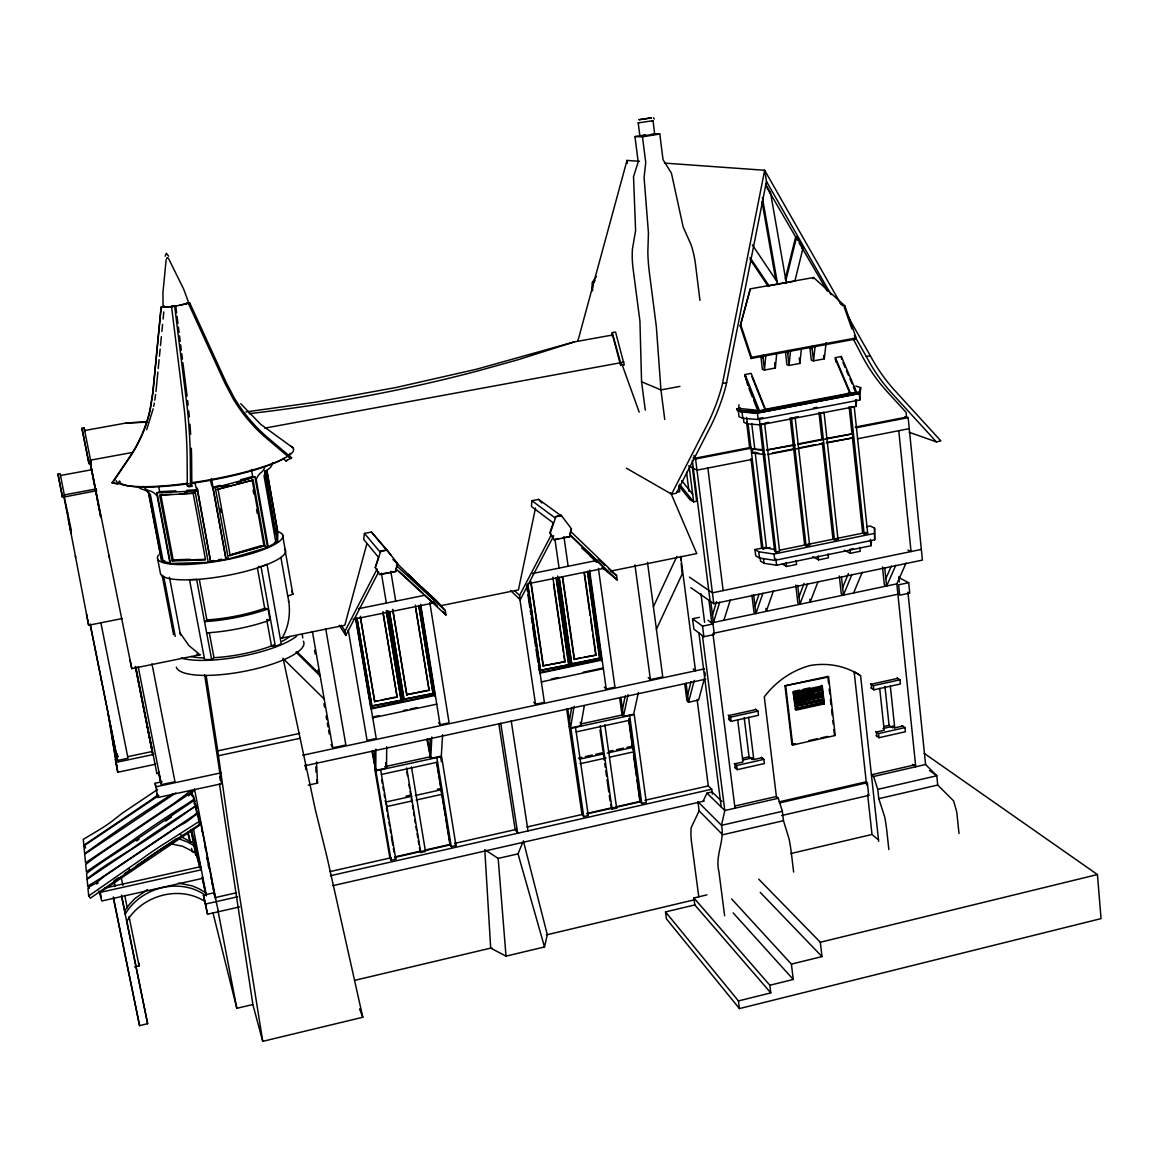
<?xml version="1.0" encoding="UTF-8"?>
<svg xmlns="http://www.w3.org/2000/svg" width="1159" height="1159" viewBox="0 0 1159 1159"><rect width="100%" height="100%" fill="white"/><g stroke="black" fill="none" stroke-linecap="round" stroke-linejoin="round"><path stroke-width="1.5" d="M374.56 763.086L374.589 750.583M375.878 749.105L375.791 770.402L386.483 768.069L386.744 746.758M612.14 336.139L612.242 332.633L615.545 332.039L624.252 364.911L620.601 365.389L612.56 334.994L574.169 341.934L476.436 369.243L396.421 387.425L315.06 402.26L245.911 411.938M277.146 538.921L277.392 530.416L266.729 470.177M274.495 542.499L277.58 541.992L277.841 532.314L266.947 470.713M275.393 534.125L264.832 470.496M429.554 751.148L430.177 738.587M431.829 737.023L430.742 758.421L441.304 756.117L442.593 734.69M592.003 290.981L592.481 282.245L596.45 276.436M592.669 290.474L592.481 282.245M265.643 474.002L265.831 471.061M166.143 259.573L162.941 292.662L163.071 306.86M531.894 500.702L531.459 506.483L553.263 522.912L549.859 532.778L554.132 539.848L569.692 536.747L571.474 528.852L561.289 515.407L555.451 516.566L555.002 517.856L531.894 500.702L538.674 499.384L562.072 516.45M763.115 358.392L763.419 354.915M765.766 355.712L764.476 370.054L762.39 369.344L760.941 356.929M755.103 451.996L766.534 548.221L765.215 547.454L754.958 549.554L755.711 555.813L759.536 558.073L774.791 560.362L874.683 539.804L874.538 528.084L870.163 525.998L866.628 526.722M762.81 355.755L764.476 370.054L775.328 368.011L776.689 353.683M874.683 539.804L874.538 528.084M163.854 306.57L161.144 307.034L152.727 392.756L149.96 409.895A149.598 144.078 15.6 0 1 140.688 437.218L138.167 442.419A149.685 144.151 15.6 0 1 129.33 457.341L112.148 482.637L117.885 484.259L119.884 481.304M161.144 307.034L152.93 393.162L150.163 410.329A149.815 144.296 15.6 0 1 140.876 437.682L138.356 442.897A149.815 144.296 15.6 0 1 129.504 457.834L112.293 483.173M760.159 558.102L760.536 561.217L764.042 563.303L776.617 565.23L871.017 545.744L871.467 541.181M155.972 391.539L157.885 372.082M158.232 368.548L159.102 359.696M159.449 356.161L160.145 349.091M160.493 345.556L161.362 336.704M161.883 331.402L162.579 324.332M163.1 319.029L163.796 311.945M787.729 353.814L788.077 350.337M790.481 351.119L789.047 365.447L786.918 364.766L785.498 352.365M787.425 351.191L789.047 365.447L799.855 363.433L801.347 349.105M739.022 404.781L738.631 408.374L758.493 410.416L744.686 375.574M812.227 349.25L812.604 345.788M815.081 346.555L813.517 360.869L811.314 360.203L809.938 347.83M811.937 346.628L813.517 360.869L824.266 358.855L826.106 342.76M155.625 394.437L154.799 400.217M194.929 482.868A10.648 0.84 80.3 0 0 196.393 488.287A17.704 1.391 80.4 0 1 198.044 493.908L210.663 561.811L226.019 559.261L211.431 478.522M364.448 533.415L363.665 539.355L378.631 557.465L375.284 567.49L379.703 574.661L395.784 571.445L397.494 563.448L386.831 549.844L380.789 551.032L380.355 552.336L364.448 533.415L371.445 532.053L387.657 550.902M742.803 418.341L742.021 411.836L738.225 410.3L739.007 416.762L742.803 418.341L758.174 419.486L859.906 399.971L859.891 389.352L859.442 392.104M860.659 387.599L859.978 391.858L756.972 411.532L741.007 410.402L736.834 408.721L737.023 410.329L741.209 412.039L757.16 413.169L860.152 393.481L860.659 387.599L855.849 386.063M210.663 561.811L197.262 488.156M743.339 417.588L743.919 422.427L747.41 423.89L760.072 424.875L856.226 406.374L856.458 399.667M569.475 720.753L571.677 707.425M584.324 705.701L580.804 725.722L570.518 727.968L574.14 706.295M664.542 163.1L764.665 170.272L766.476 181.412L725.882 386.121A203.187 194.886 -68.3 0 1 709.612 428.41L676.349 493.198L671.583 494.14L626.353 468.178M153.683 406.331L154.335 403.1M622.47 709.25L625.252 695.864M671.583 494.14L706.208 426.686A199.015 190.887 -68.3 0 0 722.144 385.223L764.665 170.272L840.652 303.644M628.033 694.661L623.47 716.421L633.654 714.205L638.406 692.416M395.856 569.518L397.494 563.448M569.649 534.864L571.474 528.852M522.68 842.506L518.015 853.864L498.167 858.399L484.781 849.663L490.692 948.105L506.019 956.132L544.513 946.961L547.309 934.676L523.346 840.883M535.487 508.004L518.45 589.888L440.579 605.737L408.026 574.125M785.28 278.942L795.509 237.523L796.552 237.16L802.984 248.185L794.871 281.101L767.968 286.027L750.047 259.312M785.889 280.362L796.552 237.16M153.162 408.823L146.671 429.685M687.606 695.096L691.083 681.637M694.255 680.362L688.547 702.253L686.968 700.876L684.708 683.636M740.239 325.896L750.293 288.866L813.604 277.537L844.766 305.759L856.168 337.935L855.516 339.094L751.075 358.493L740.239 325.896L750.293 288.866M704.484 678.145L698.602 700.05L688.547 702.253L686.056 683.231M639.522 161.318L627.005 160.42L580.456 331.46A158.45 154.35 -75.5 0 1 577.79 340.818M366.795 543.962L344.803 625.252L281.42 638.16M712.481 614.994L716.595 601.593M708.975 600.492L711.583 621.166L713.437 622.499L719.696 602.26M723.853 620.297L730.3 600.043M380.789 551.032L375.284 567.49M755.031 606.07L759.029 594.306M751.901 595.074L753.987 612.242L755.929 613.546L762.897 593.234M554.132 539.848L550.235 533.068L555.842 516.842L561.289 515.407M773.415 591.032L766.273 611.372L765.911 608.374M799.044 596.827L804.085 583.339M795.769 585.034L797.841 602.999L799.898 604.288L807.678 583.672M818.095 581.499L810.155 602.129L809.808 599.145M842.622 587.685L848.388 573.531M839.304 575.951L841.275 593.857L843.448 595.103L851.937 574.429M853.604 592.973L862.267 572.271M885.838 578.602L891.387 565.998M882.477 566.939L884.346 584.788L886.621 586.019L895.806 565.273M282.13 638.015C289.605 625.338 290.996 610.199 287.751 596.03L280.913 557.479M912.423 764.346L915.755 766.765L896.82 583.861L906.048 563.129M751.075 358.493L751.597 357.334L740.76 324.708M653.401 606.736L676.87 556.378M656.4 629.236L682.173 574.024L681.202 563.68M703.078 801.304L706.976 793.104L712.075 791.945L721.985 801.535M724.636 915.813L718.899 871.496C714.784 855.791 724.983 840.854 721.506 825.338L697.921 801.724L699.123 810.851L691.141 827.7A74.451 66.758 -47.1 0 0 691.532 842.187L698.776 896.878M813.01 278.754L813.604 277.537M378.674 571.865L345.802 635.465L345.049 631.061L377.11 568.997M510.482 590.453L520.246 599.768L519.594 595.422L551.438 534.589M520.246 599.768L553.741 535.777M844.766 305.759L844.143 306.947L851.923 328.953M593.06 283.462L595.045 280.565M205.071 895.023C179.123 877.233 140.833 887.403 125.201 914.161L124.737 910.887L129.359 904.44L134.734 898.689L147.396 889.59M126.708 921.535C142.064 895.356 179.283 884.81 205.172 901.586M197.624 816.182L198.363 814.647L195.205 806.476L188.598 810.938A315.132 83.897 -35.6 0 1 130.228 850.228L87.099 879.275L87.751 886.041L89.417 888.258M88.692 895.936L141.659 859.123A135.357 44.433 -37.1 0 1 167.418 841.753L199.145 821.47L197.117 813.734L186.15 822.209L178.066 826.57L104.194 876.349L96.168 883.057L89.229 886.823L87.968 888.359L88.692 895.936L90.388 898.167L143.325 861.369A135.299 44.593 -37.2 0 1 169.069 844.013L200.782 823.73L198.74 815.979L197.117 813.734M211.648 659.5L196.61 579.457L189.525 579.659L204.592 659.558L211.648 659.5L213.995 657.689A57.443 14.806 -10.6 0 0 271.481 645.94L274.161 644.781M188.511 795.798L192.597 792.713L191.018 790.539L174.676 802.854L85.52 862.818L84.694 854.169L175.835 792.915M640.116 136.269L654.705 134.212L650.75 134.458M191.336 448.229A162.666 35.813 80.9 0 1 191.641 461.499L191.829 486.331L188.656 486.78L187.309 485.824L187.135 459.152A157.247 34.871 80.9 0 0 186.758 443.636L186.512 438.276A157.16 34.857 80.9 0 0 184.382 410.315L171.575 306.802L175.704 305.643M171.575 306.802L172.59 306.092M654.516 132.72L653.01 120.695L638.203 122.897L639.739 134.893M113.915 880.869L118.392 877.856M124.361 873.828L128.837 870.815M136.298 865.773L176.603 838.594M157.653 789.438L122.13 813.285L111.423 821.717A50.069 14.111 -36.4 0 1 100.427 829.091L83.274 839.377L83.839 845.259L85.433 847.374M83.839 845.259L151.684 799.493A67.265 20.254 -36.2 0 1 157.827 795.002M172.894 793.741A603.52 226.077 -38.9 0 0 84.65 853.705L83.897 845.867L158.841 795.523M193.423 799.652L186.86 804.071A395.813 140.891 -37.8 0 0 129.084 842.955L86.374 871.698L85.694 864.527A84.65 25.918 -37.1 0 1 102.456 852.285L190.163 793.307L191.757 793.393L195.002 801.854L193.336 795.581L191.742 795.494M195.132 806.171L188.511 810.634A578.805 223.194 -38.8 0 0 130.185 849.909C115.465 859.196 100.601 867.932 87.07 878.942L86.548 873.451A114.321 35.828 -37.3 0 1 103.528 861.267L135.719 840.072A5.65 1.695 -36.6 0 0 137.907 838.594L192.51 801.42L193.857 801.376L196.74 808.403L195.451 803.593L194.104 803.622M638.203 122.897L639.058 122.593M283.231 458.66L285.969 460.963L287.171 460.239M186.469 303.281L189.743 302.905L226.121 382.369L234.335 398.015A148.004 135.052 63.3 0 0 251.575 421.688L255.516 426.005A148.004 135.052 63.3 0 0 268.193 438.001L291.59 457.776L290.387 458.5L266.961 438.696A148.207 135.212 63.3 0 1 254.27 426.686L250.33 422.369A148.135 135.139 63.3 0 1 233.06 398.653L224.832 382.992L188.395 303.412L185.107 303.788M285.969 460.963L291.59 457.776M265.281 546.947L268.236 546.845L275.9 542.644L264.064 475.943A17.313 14.372 62.4 0 1 269.134 468.613A10.445 8.664 63.4 0 0 272.481 462.919M175.893 490.851L159.638 491.662L157.016 492.865L170.489 563.52L208.272 562.332L213.864 560.478M161.883 494.313L159.71 495.328L172.198 560.927L174.343 559.826M159.71 495.328L194.306 493.183L180.196 493.864M157.016 492.865L195.002 490.981L197.566 489.779L186.729 490.315M267.019 621.195L271.481 645.94L275.364 646.36L281.231 643.781L267.005 564.332L261.036 566.693L258.443 566.505M769.475 192.945L770.489 192.51L765.534 184.02M167.939 258.08L166.621 258.312L167.968 258.095M188.395 303.412L189.743 302.905M287.751 596.03L292.879 594.248L284.94 549.279M574.169 341.934L517.885 359.783L478.971 370.634A1349.598 1020.905 7.4 0 1 249.142 413.647M801.927 248.533L802.984 248.185M226.135 558.45L228.366 559.015L267.555 547.468L254.951 476.885L252.676 476.479L240.608 479.768M231.814 554.306L261.21 545.686M264.846 545.614L229.279 555.552L264.846 545.614L253.111 480.072L217.153 489.446L253.111 480.072M219.935 485.375L213.039 487.244L215.27 487.678L254.951 476.885M770.793 992.901L694.821 904.933L665.512 911.901L738.428 1000.927L770.793 992.901L769.837 985.251L693.893 897.964L706.961 894.864M665.512 911.901L666.454 918.87L739.428 1008.591L1101.05 918.609L1097.428 874.552L924.187 753.35M769.837 985.251L793.263 979.456L791.394 964.114L731.604 898.935M758.739 879.188L820.311 942.253L1097.428 874.552M791.394 964.114L821.992 956.595L820.311 942.253M219.442 783.89L252.937 1004.853L262.745 1041.347L362.796 1017.254L326.983 856.907L315.364 809.808L283.071 658.167M212.995 912.944L236.827 1008.316L252.648 1004.563M354.654 980.369L491.822 947.845M546.324 934.907L694.053 899.877M113.379 898.384L139.573 1025.628L147.628 1023.716L126.91 921.492M790.612 853.589L872.017 834.466L878.508 839.898M779.007 801.898L866.237 781.789L867.352 782.673L868.743 795.407L781.572 815.545M780.021 802.81L867.352 782.673M735.067 805.969L776.371 796.508L778.341 798.261L782.339 811.314L721.506 825.338L724.81 810.532L702.455 635.625M888.852 849.59L886.954 832.061A75.132 24.353 75.5 0 0 884.737 817.037L878.783 798.681L877.769 789.366L936.791 775.762L937.718 785.034L953.64 800.956L956.74 811.908L959.015 833.524M134.574 966.925L139.109 965.882L138.631 962.665M782.339 811.314L783.47 820.688L722.709 834.77L699.123 810.851M878.783 798.681L937.718 785.034M914.784 764.868L871.409 774.806L873.596 776.487L877.769 789.366M778.341 798.261L724.81 810.532L706.976 793.104M873.596 776.487L925.577 764.505L936.791 775.762L929.489 770.547M394.9 857.428L450.243 844.882L436.842 762.376M586.932 813.922L640.304 801.84L633.466 752.278M419.442 847.693L420.746 852.502L425.469 851.43L411.459 766.925M610.547 804.404L612.082 809.141L616.631 808.113L604.853 724.708M391.061 860.282L375.849 770.865L374.734 768.866L389.917 858.022L391.061 860.282L395.813 859.21L380.659 769.822M445.925 819.558L449.967 844.418L451.286 846.621L455.994 845.563L441.593 756.537L375.849 770.865M566.664 709.134L582.006 814.516L583.716 816.602L588.294 815.574L575.516 727.345M636.957 779.949L639.913 801.405L641.782 803.448L646.316 802.419L634.234 714.552L570.88 728.359L569.199 726.519M239.565 906.918L207.519 914.219L205.534 904.049L237.638 896.776M330.431 875.726L711.727 789.221L712.35 794.132M332.85 885.664L704.194 801.057M744.165 717.435L749.047 756.798L752.177 759.536L751.988 757.972L753.799 759.551L761.927 757.725M892.763 727.924L892.604 726.374L894.734 727.852L902.702 726.07M734.241 763.332L736.675 765.505L763.868 759.391L764.375 763.549L737.196 769.677L734.763 767.475M875.653 731.532L878.522 733.575L904.976 727.62L905.411 731.735L878.971 737.703L876.103 735.646M207.519 914.219L203.39 895.183L214.212 892.749L218.443 911.727M215.444 897.53L236.566 892.749M329.866 871.626L391.467 857.674M394.987 856.878L419.63 851.3M426.671 849.706L449.547 844.52M454.835 843.317L516.436 829.366M526.997 826.975L583.325 814.226M586.845 813.43L613.241 807.446M616.762 806.65L639.652 801.463M644.926 800.275L708.294 785.918L711.727 789.221M104.861 888.069L200.579 866.686M791.916 744.426L792.698 745.049L835.248 735.501L828.627 677.015L827.816 676.45L784.976 685.809L791.916 744.426L795.32 743.658M808.924 740.601L817.428 738.703M820.818 737.935L827.627 736.414M202.999 878.276L101.76 900.992L98.979 890.938M742.876 758.189L749.047 756.798M883.839 726.534L889.083 725.36L891.546 727.07M743.165 759.956L753.321 757.667M882.999 728.533L893.531 726.171M386.483 806.606L412.633 800.811M416.124 800.043L442.274 794.248L440.782 788.511L437.291 789.279M580.036 763.738L606.056 757.972M609.518 757.204L633.814 751.814L632.119 746.237L626.918 747.381M195.77 851.155L192.394 851.894L191.554 848.431M793.625 696.197L821.977 689.967L822.745 692.372L794.393 698.602L793.466 694.835L822.354 688.997L822.122 686.983L793.234 692.807L793.987 695.226M794.147 696.573L822.513 690.344M795.538 697.848L813.864 693.821M817.196 693.082L822.745 692.372M794.031 699.572L822.89 693.719L823.122 695.748L794.263 701.586M822.89 693.719L794.552 699.964L794.784 701.977M756.03 709.554L728.721 715.567L729.257 719.768M897.718 678.377L871.148 684.216L871.597 688.374M795.929 701.224L823.122 695.748M728.171 715.089L730.59 717.131L757.972 711.104L758.479 715.306L731.126 721.347L728.692 719.29M822.745 696.704L794.422 702.933L795.19 705.353L823.513 699.109L822.586 695.357M870.496 683.781L873.364 685.679L899.978 679.826L900.413 683.984L873.814 689.851L870.945 687.939M794.944 703.325L823.281 697.095M796.334 704.6L823.513 699.109M794.668 704.962L794.828 706.309L823.658 700.456L823.89 702.47L795.581 708.728M823.658 700.456L794.828 706.309M795.06 708.337L823.89 702.47M193.93 841.709L190.554 842.448L188.062 832.191M795.204 709.54L823.498 703.296L824.295 703.875L795.987 710.134L793.089 691.532L799.753 690.069M405.94 796.204L411.17 795.06M578.399 758.102L581.861 757.334M585.324 756.566L592.263 755.045M595.726 754.277L602.651 752.742M609.591 751.206L613.053 750.438M616.516 749.685L623.455 748.149M385.049 800.826L385.701 802.042L411.88 796.262M415.357 795.48L441.536 789.699M579.37 759.217L603.68 753.843M607.157 753.075L633.191 747.323M384.788 766.679L430.293 756.769M580.789 723.998L622.586 714.9M308.251 785.121L317.523 783.093L316.508 761.912M381.441 774.444L437.58 762.173M576.182 731.909L630.279 720.087M784.976 685.809L828.627 677.015M803.086 689.344L809.764 687.881M793.872 692.111L822.253 685.882L824.295 703.875M793.756 693.198L822.122 686.983M795.146 694.473L803.477 692.647M806.809 691.909L820.152 688.982M157.189 793.872L157.943 797.493L221.557 783.759L204.65 674.871M304.614 765.809L705.73 679.16M191.003 791.583L194.017 790.945M157.943 797.493L155.089 783.267L162.159 781.745M158.566 771.619L161.434 784.629L174.98 781.717L151.974 663.846M331.083 744.513L332.749 747.816L345.875 744.991L325.78 629.062M438.609 722.651L440.072 724.752L449.084 722.81L429.801 602.405M533.763 702.224L535.545 704.237L544.382 702.325L526.968 584.73M604.23 687.099L606.244 689.04L614.965 687.157L598.421 568.388M648.243 677.638L650.402 679.551L662.76 676.899L647.49 562.332M221.311 772.763L155.842 786.831L155.089 783.267M302.716 755.248L704.411 668.888M372.314 717.117L379.225 715.639M403.433 710.496L406.896 709.757M410.344 709.018L417.269 707.555M551.394 679L558.479 677.493M583.267 672.22L602.738 668.077M262.745 1041.347L228.888 828.859L217.747 750.844L299.703 733.401M372.72 717.798L436.755 704.165M541.354 681.898L603.39 668.685M107.975 713.133L117.725 772.256L155.784 764.158M217.834 755.856L299.862 738.355M692.56 618.761L702.542 626.15L713.017 623.948L714.335 634.48L703.89 636.697L693.893 629.163L692.56 618.761L699.442 617.312M908.685 582.687L898.616 584.817L899.688 595.219L909.743 593.075L908.685 582.687L899.138 577.718M360.42 617.718L374.574 701.47L378.008 700.746M381.441 700.022L395.176 697.124M392.582 609.344L406.664 694.69L427.149 690.358M543.093 665.846L565.099 661.659L543.093 665.846L530.865 583.078M562.289 576.689L574.169 659.283L580.789 657.877M584.093 657.182L596.074 655.11L574.169 659.283M374.574 701.47L397.16 697.167L382.977 611.691M406.664 694.69L429.149 690.402L415.328 605.128M127.635 756.697L152.409 751.452M712.901 633.408L897.892 594.234M371.764 706.034L401.246 700.253L371.764 706.034L356.842 617.979M403.854 699.239L433.176 693.488L403.854 699.239L389.337 611.372M540.297 670.337L568.968 664.73L540.297 670.337L532.691 618.935M571.387 663.759L599.913 658.167L571.764 664.136L568.576 644.303M90.199 624.672L117.595 760.449L128.012 758.232L100.819 622.557M115.755 762.463L153.857 754.393M434.871 694.777L370.837 708.352L355.596 618.471M539.486 672.611L601.521 659.457M371.228 708.946L435.335 695.357L433.872 693.357M540.065 673.147L602.158 659.978M711.568 622.89L896.82 583.861M921.347 549.409L712.423 592.828L689.431 577.153M690.778 587.656L713.785 603.68L922.419 560.101L908.149 417.646L905.005 416.588M853.227 548.714L849.953 549.395L850.373 553.307L860.224 551.278L859.804 547.352M782.368 564.042L786.584 566.49L796.566 564.433L796.103 560.507M812.749 556.668L818.573 559.884L828.497 557.827L828.062 553.915M751.046 459.268L761.666 548.178L762.984 548.946L770.054 547.497M779.993 550.119L866.179 532.445L867.685 533.183L854.183 406.447L850.605 407.128L864.165 533.908L867.685 533.183M776.008 551.988L779.587 551.249L764.636 423.672L759.638 423.803L774.661 551.206L776.008 551.988L760.999 424.368M806.056 545.817L809.619 545.092L795.161 417.791L790.134 417.95L804.65 545.063L806.056 545.817L791.539 418.486M834.466 539.993L838 539.268L824.02 412.242L820.413 412.937L834.466 539.993L833.002 539.254L822.325 442.781M754.958 549.554L758.783 551.785L774.053 554.031L874.016 533.502M358.595 608.678L424.991 595.233L433.408 602.984L353.089 619.312M532.271 573.531L596.479 560.536L593.422 558.203L596.842 561.478M528.591 583.629L604.476 568.214L569.605 534.821M130.098 660.442L131.778 668.627L200.435 654.647M86.49 613.951L88.635 625.237L122.303 618.529M381.05 574.009L395.784 571.445M555.465 539.196L558.928 538.515M562.376 537.819L569.692 536.747M676.769 492.285L679.725 491.691L679.044 486.389M381.065 551.351L387.106 550.148M909.221 432.293L936.385 441.869L940.92 440.971L894.849 390.554A192.51 171.17 -71 0 1 871.162 357.233L847.809 316.204M772.155 453.111L793.089 449.026M800.072 447.664L815.777 444.592M819.254 443.911L822.745 443.231M826.237 442.55L853.314 437.783L852.879 433.77L825.802 438.522M767.736 454.502L823.614 443.578M827.12 442.897L853.314 437.783M857.341 438.812L909.25 428.656M751.032 447.345L694.342 458.356L693.966 455.415M855.284 427.077L906.57 417.11L906.092 412.358L887.417 391.959A195.451 173.922 -71.1 0 1 861.514 354.755L853.43 339.196M693.125 457.747L695.574 458.978L750.974 448.2L749.656 447.606M856.168 427.743L908.149 417.646M765.143 454.661L752.886 453.024L752.408 449.011L763.086 449.663M792.626 444.998L766.447 450.098L795.219 445.013M797.87 443.969L822.311 439.203M752.886 453.024L758.537 453.024M798.71 444.332L852.879 433.77M762.81 417.675L759.304 418.341L760.072 424.875M813.546 407.939L817.037 407.273M765.056 422.992L768.562 422.325M794.828 417.269L798.334 416.603M736.834 408.721L740.384 408.04M757.537 410.04L759.449 410.793L765.592 409.62L751.148 373.386L745.063 374.516L747.714 385.237M848.417 392.684L850.547 393.394L856.588 392.235L841.318 356.508L835.335 357.624L835.798 361.912M745.44 412.082L757.406 412.937L859.225 393.466L859.906 399.971M96.356 488.924L64.325 494.893L64.716 496.892L62.499 497.298L57.95 474.132L60.152 473.727L64.542 496.038L62.325 496.443M96.704 490.692L64.716 496.892M679.956 386.382L660.949 389.931L641.564 381.746L639.942 321.304L633.075 268.613A92.025 82.159 73 0 1 632.423 249.069L635.596 230.598L633.524 176.632L638.203 161.956L634.958 136.588L645.244 134.922M722.593 383.47L726.765 382.687M854.371 335.574L866.309 356.508L870.366 355.755M751.597 357.334L856.168 337.935M612.242 332.633L620.543 362.579L623.861 361.97M90.576 460.152L133.227 452.314M264.759 428.135L620.253 362.81M81.927 428.265L88.736 462.34L90.924 461.934L91.184 463.223L88.982 463.614L81.927 428.265L84.114 427.859L90.924 461.934M60.514 475.494L91.822 469.714M84.65 430.525L126.114 423.021L146.773 421.731M643.375 135.545L645.128 135.241M161.362 307.309L165.433 306.613M275.509 530.735L277.392 530.416M164.679 560.652L161.579 561.159L148.149 491.039M218.457 559.725L221.528 559.217M634.958 136.588L642.477 136.834L659.804 134.009L663.02 159.652L671.409 173.111L683.158 226.99L691.126 244.853A89.736 77.595 72.9 0 1 695.516 264.527L699.949 300.427M187.309 485.824L190.496 485.389L191.829 486.331M171.373 494.299L160.797 494.821L173.27 560.376L204.868 559.362M651.851 120.695L653.01 120.695M126.114 423.021L146.961 422.166M176.096 559.768L190.134 559.319M172.198 560.927L205.563 559.855L193.234 493.676M653.647 133.85L659.804 134.009M196.537 654.357L199.956 654.748L188.917 645.577L180.109 633.046M178.573 883.115L191.988 885.809L199.029 888.75L205.607 892.618L206.403 895.791M170.33 843.709L182.586 846.258L195.407 852.734L195.277 850.3L199.913 867.772M752.408 449.011L762.926 450.387M268.062 608.895L264.701 608.316A57.704 13.865 -10.5 0 1 206.91 619.92L204.535 621.644A63.296 15.212 -10.5 0 0 268.062 608.895L270.076 620.065A63.223 15.516 -10.5 0 1 206.635 632.872M266.7 619.471L270.076 620.065M766.505 548.004L774.864 549.612M112.148 482.637L116.335 483.448M177.762 838.377L187.859 842.129L194.06 845.824L193.915 843.303L199.985 866.961M180.587 836.552L193.379 843.042L194.06 845.824M750.989 458.747L752.307 459.355L696.979 470.177L688.533 465.802M907.946 550.047L911.046 551.554L898.776 430.713M864.165 533.908L862.658 533.169L852.343 436.856M836.537 538.529L838 539.268M844.331 550.148L850.373 553.307M808.2 544.324L809.619 545.092M653.401 117.783L654.299 118.986M897.037 677.943L899.978 679.826M854.994 672.075L860.601 675.769L878.667 841.318M902.021 725.606L904.976 727.62M822.253 685.882L821.441 685.317L821.586 686.592M822.354 688.997L821.977 689.967M292.821 447.678L260.717 424.353L240.71 403.68M707.975 620.282L713.017 623.948M610.836 571.228L616.588 575.603L617.182 579.935L601.985 567.533M868.743 795.407L867.627 794.509L872.017 834.466M755.451 709.091L757.972 711.104M693.212 668.931L695.516 670.8L680.724 556.363M761.347 757.233L763.868 759.391M598.058 559.217L604.607 565.114M608.533 568.649L611.141 571.01L696.747 553.567L670.713 492.749M581.775 548.033L590.945 556.32M592.249 557.508L596.175 561.043M602.709 566.939L607.939 571.662L602.767 567.331M594.422 559.754L596.769 561.869M840.261 303.426L842.854 305.773M396.407 565.621L445.288 610.59L445.969 614.965L395.813 568.852M399.131 571.358L423.006 593.307M421.325 586.758L436.9 600.999L445.288 610.59M514.726 590.8L519.594 595.422M432.887 601.84L437.262 606.418L432.278 601.55M569.837 534.429L617.182 579.935M589.917 555.813L596.421 562.072M570.489 531.271L616.588 575.603M392.915 559.464L440.579 605.737M283.477 658.935L324.216 699.065M297.023 651.764L318.566 673.075L320.188 676.03L295.98 652.097M760.246 892.401L821.992 956.595M936.385 441.869L892.068 393.423A196.552 174.763 -71 0 1 867.874 359.435L866.309 356.508M733.154 912.901L793.263 979.456M615.588 806.91L616.631 808.113M442.825 611.344L445.969 614.965M538.674 499.384L541.818 503.02M390.902 555.045L371.445 532.053M679.609 484.332L693.633 501.847L696.66 501.239L692.3 466.758M678.739 485.693L690.054 499.804L693.633 501.847L689.257 467.338M681.724 480.637L692.691 494.357M83.897 845.867L85.491 847.982M128.953 868.786L130.634 871.032M180.442 834.074L182.093 836.334M429.149 690.402L415.617 608.33M199.145 821.47L200.782 823.73M752.365 244.882L777.196 281.912M750.032 257.501L768.982 285.722M397.16 697.167L383.006 613.125M199 823.498L199.971 825.005M341.34 625.295L345.049 631.061M339.297 625.295L345.802 635.465M441.521 793.06L442.274 794.248M454.661 843.361L455.994 845.563M766.722 187.309L797.435 239.971M799.246 243.057L827.251 291.068M385.585 766.505L386.483 768.069L385.585 762.781M766.476 181.412L831.046 294.676M424.745 850.141L425.469 851.43M394.654 856.95L395.813 859.21M168.852 259.123L183.673 289.142L188.598 302.499A12.966 1.275 -9.4 0 1 173.488 306.338A12.966 1.275 -9.4 0 1 164.332 305.99M316.784 781.485L317.523 783.093L316.885 779.543M842.955 362.463L845.041 367.374M846.447 370.648L848.533 375.545M849.924 378.819L852.024 383.716M853.415 386.99L855.516 391.887M835.335 357.624L850.547 393.394M835.436 359.261L849.851 393.162L764.954 409.373L751.93 376.661M288.417 600.898L288.765 601.782M291.604 591.076L292.879 594.248M745.063 374.516L759.449 410.793M749.018 388.54L752.292 396.813M753.611 400.116L756.885 408.374M359.551 1008.866L362.796 1017.254M639.188 412.126L621.89 364.071M783.47 820.688L789.178 839.29A75.813 21.21 76 0 1 791.525 854.429L793.64 872.075M518.015 853.864L544.513 946.961M195.205 806.476L196.755 812.416L195.625 814.284L105.208 875.204A88.026 25.802 -36.7 0 1 87.751 886.041M206.824 857.935L207.722 861.412M208.069 864.904L208.953 868.279M854.096 386.396L855.154 390.511M191.467 830.047L201.347 869.772L99.993 892.43L201 824.31L215.023 896.907M191.278 831.017L200.956 870.076M194.712 849.938L195.407 852.734M195.205 852.444L195.9 855.255L190.786 829.714M203.39 895.183L205.534 904.049M187.772 832.857L189.873 841.506M202.101 877.349L205.186 891.358M211.764 882.26L212.517 885.679M202.361 877.624L205.925 894.791M158.682 773.256L160.623 782.064M147.28 726.794L151.916 748.468M156.61 772.285L156.943 773.835L135.82 666.758M69.424 521.391L71.322 530.503M65.237 501.702L66.527 507.801M67.179 510.858L69.062 519.681M63.977 496.009L65.324 502.34M65.976 505.454L67.613 513.104M57.95 474.132L62.499 497.298M100.34 892.647L101.398 897.761M121.507 895.096L124.752 910.931M121.594 896.544L147.628 1023.716M114.161 881.825L114.886 885.346M114.19 883.013L114.915 886.534M113.336 896.921L139.573 1025.628M121.058 876.624L122.854 885.404M124.708 895.4L127.229 907.729M129.026 916.552L139.109 965.882M108.917 555.277L131.778 668.627M117.059 753.625L117.783 757.175L117.218 753.727M90.17 623.919L117.595 760.449M115.248 759.319L117.218 769.069M89.808 460.137L109.41 557.827M99.935 513.089L100.703 516.885L98.863 507.512A1044.52 2.535 78.8 0 0 90.127 462.47M88.736 462.34L88.982 463.614M138.196 666.657L161.434 784.629M135.617 667.685L152.771 754.639L135.328 666.411M84.114 427.859L84.81 431.409M194.495 788.989L215.661 898.66M218.051 911.032L236.827 1008.316M201.594 828.468L202.274 831.988M204.998 846.099L205.679 849.634M207.389 858.457L209.286 868.279M210.793 876.088L211.474 879.623M213.184 888.446L214.879 897.269M191.626 792.539L192.293 796.03M191.278 791.684L191.945 795.161M193.51 829.366L206.316 895.4M63.919 496.53L71.076 533.459M68.352 519.594L75.712 557.566M169.446 577.24L180.485 635.002M149.149 494.821L161.26 558.058M175.226 636.436L163.81 576.863L162.159 575.313L173.546 634.668M157.624 558.739L160.507 573.763A63.615 14.038 -10.3 0 0 229.149 575.096A63.615 14.038 -10.3 0 0 285.128 549.409L282.492 534.516M75.335 555.798L88.635 625.237M158.667 486.548L159.667 491.822M199.348 579.616L206.997 620.427M209.33 632.843L213.995 657.689M195.002 490.981L208.272 562.332M218.095 489.62L230.221 555.784M220.674 508.584L221.311 512.061M215.27 487.678L228.366 559.015M226.019 559.261L213.546 491.387A17.689 1.26 80.4 0 0 211.952 485.737A10.634 0.753 80.3 0 1 210.547 480.319M251.445 469.612L252.705 476.639M252.169 479.898L263.89 545.396M253.126 490.344L253.749 493.879M256.603 509.801L257.24 513.336M261.036 566.693L275.364 646.36M257.457 568.185L264.788 608.837M265.165 471.959L277.58 541.992M268.236 546.845L256.255 479.725A17.428 14.444 62.4 0 1 261.355 472.35A10.518 8.707 63.4 0 0 264.701 466.628M762.39 197.552L777.646 284.491M761.999 201.521L775.69 279.478M302.238 634.712L302.803 637.943M770.489 192.51L786.338 282.926M312.394 631.496L332.749 747.816M314.596 650.373L315.219 653.922M318.015 669.916L318.638 673.466M323.926 703.658L324.549 707.207M326.099 716.103L326.722 719.652M327.345 723.202L327.968 726.751M328.591 730.3L329.214 733.864M372.488 750.974L375.791 770.402L371.923 751.191M348.251 630.018L367.084 740.442L376.226 738.471L355.712 617.443M360.362 616.284L374.821 701.89M357.088 618.327L372.01 706.439M381.746 779.891L382.34 783.412M382.934 786.947L383.542 790.467M384.136 793.987L384.73 797.508M385.701 802.042L386.222 805.085M386.526 808.084L387.12 811.604M387.729 815.139L388.323 818.66M388.917 822.18L389.511 825.701M390.119 829.236L390.713 832.756M391.307 836.276L392.8 845.085M393.408 848.605L394.002 852.14M389.598 611.72L404.129 699.645M387.888 610.503L402.941 701.543M381.383 573.14L386.338 603.057M386.382 610.561L401.246 700.253M386.411 611.966L400.971 699.848M406.679 767.968L420.746 852.502M406.867 772.097L407.446 775.603M408.91 784.397L409.504 787.917M410.083 791.423L410.663 794.944M411.257 798.464L411.836 801.985M412.43 805.491L413.01 809.011M413.589 812.531L414.183 816.037M414.763 819.558L415.342 823.078M415.936 826.584L416.516 830.105M417.11 833.625L417.689 837.146M418.269 840.652L418.863 844.172M206.201 675.813L217.747 750.844M390.8 571.271L395.712 601.159M392.858 609.692L406.939 695.096M419.022 605.911L433.176 693.488M418.747 605.563L432.887 693.082M440.855 758.145L441.434 761.695M436.827 757.58L451.286 846.621M436.697 762.723L445.36 816.008M427.584 739.065L430.742 758.421L426.874 739.326M420.63 604.259L440.072 724.752M420.471 605.592L435.132 696.385M109.815 722.231L115.292 756.841M115.842 760.333L117.725 772.256M101.891 682.868L102.122 684.418M101.05 678.739L101.297 680.275M500.731 723.129L517.682 833.249L515.161 829.656L498.805 723.593M511.22 720.855L528.011 830.902M219.775 776.718L220.311 780.268M527.794 583.803L540.659 670.728M527.968 587.019L532.155 615.386M526.65 585.976L527.432 591.278M527.939 594.668L529.793 607.186M530.3 610.576L530.836 614.256M531.344 617.646L532.155 623.093M532.647 626.483L535.559 646.085M536.052 649.46L537.921 661.992M538.413 665.353L539.225 670.844M519.58 597.262L535.545 704.237M530.967 581.63L543.455 666.237M556.059 577.66L568.591 664.353M552.857 577.182L565.099 661.659M553.495 583.904L563.448 652.488M563.955 656.008L564.723 661.282M570.88 728.359L583.716 816.602M567.736 708.801L570.518 727.968M563.926 536.733L568.142 566.273M562.68 577.008L574.56 659.659M555.074 540.297L559.087 568.098M580.311 722.245L580.804 725.722M559.261 577.399L571.764 664.136M559.145 578.848L568.069 640.768M557.609 576.037L570.605 666.005M556.436 577.979L568.968 664.73M600.246 725.708L612.082 809.141M599.985 729.967L602.999 751.235M603.506 754.784L604.259 760.101M604.766 763.636L605.259 767.186M605.766 770.735L606.519 776.052M607.026 779.587L608.779 792.003M609.286 795.538L610.04 800.855M589.554 570.185L606.244 689.04M589.192 571.604L601.738 660.934M587.743 571.619L599.913 658.167M587.352 571.3L599.507 657.805M584.44 572.691L596.074 655.11M584.049 572.372L590.119 615.342M590.612 618.92L592.379 631.452M592.886 635.045L595.668 654.734M629.656 715.552L641.782 803.448M628.815 718.667L632.973 748.743M628.801 720.912L632.756 749.54M633.495 754.9L636.465 776.371M620.818 697.327L623.47 716.421L622.035 715.016L619.63 697.689M634.944 564.882L650.402 679.551M693.893 897.964L694.821 904.933M620.543 362.579L620.934 365.52M641.564 381.746L645.288 410.127M697.124 699.616L708.265 785.657M702.542 626.15L703.89 636.697M704.846 672.307L705.28 675.74M698.92 632.944L721.231 807.026M664.759 419.515L660.949 389.931L656.342 326.664L649.388 272.626A89.388 40.652 86.5 0 1 647.838 252.372L648.446 232.959L644.085 177.646L645.737 162.506L642.477 136.834M738.428 1000.927L739.428 1008.591M695.574 458.978L713.785 603.68M710.815 601.782L713.437 622.499M692.314 460.326L710.105 601.101M713.118 635.19L735.009 808.185M686.563 472.35L688.953 491.228M700.949 593.611L704.6 622.311M175.936 307.425L176.603 312.785M177.052 316.349L177.95 323.491M178.414 327.055L179.08 332.416M179.529 335.98L180.21 341.325M180.659 344.904L181.326 350.25M181.775 353.828L182.456 359.174M182.905 362.738L187.092 396.074M174.69 306.353L187.512 409.88A157.175 34.596 80.9 0 1 189.656 437.827L189.902 443.202A157.262 34.625 80.9 0 1 190.293 458.718L190.496 485.389M707.874 468.048L723.144 590.597M737.675 719.725L742.948 761.999L734.792 763.824L735.313 767.982M730.59 717.131L731.126 721.347M736.675 765.505L737.196 769.677M165.186 256.197L166.374 253.198L168.606 256.197M748.584 717.305L753.799 759.551M753.64 594.61L755.929 613.546M776.487 797.421L764.288 696.863A79.623 71.51 -51.2 0 1 810.286 665.483A79.681 71.612 -51 0 1 860.601 675.769M748.12 424.237L762.984 548.946M746.628 417.399L747.41 423.89M763.477 558.609L764.042 563.303M746.584 421.919L749.772 448.591M758.783 551.785L759.536 558.073M741.007 410.402L741.209 412.039M775.864 558.913L776.617 565.23M757.406 412.937L758.174 419.486M774.053 554.031L774.791 560.362M756.972 411.532L757.16 413.169M785.744 686.374L792.698 745.049M751.727 423.542L754.697 448.49M786.121 562.564L786.584 566.49M822.209 691.995L822.354 693.343M822.977 698.718L823.122 700.065M823.354 702.079L823.498 703.296M774.705 362.666L775.328 368.011M797.725 585.411L799.898 604.288M818.138 555.958L818.573 559.884M827.816 676.45L828.613 683.535M829.221 688.852L829.815 694.154M830.424 699.471L831.017 704.788M831.626 710.09L832.22 715.407M832.828 720.724L833.22 724.259M833.828 729.576L834.422 734.878M187.628 400.565L188.135 405.071M818.964 412.401L821.934 439.203M799.261 358.088L799.855 363.433M823.875 355.306L824.266 358.855M854.111 671.496L866.584 784.976M841.463 577.153L843.448 595.103M841.318 356.508L841.622 359.362M873.364 685.679L873.814 689.851M878.522 733.575L878.971 737.703M876.755 736.11L876.32 731.995L884.187 730.228L879.71 688.374M890.315 686.041L894.734 727.852M855.53 399.898L856.226 406.374M870.351 539.471L871.017 545.744M884.94 686.374L889.083 725.36M849.112 406.606L851.995 433.524M884.737 568.113L886.621 586.019M907.932 592.119L925.577 764.505M898.891 576.53L899.456 581.934M680.55 556.784L680.869 560.232M627.005 160.42L627.28 163.433M498.167 858.399L506.019 956.132M305.483 764.303L305.788 769.59M315.784 766.881L316.045 772.213M90.141 462.354A1049.576 2.55 78.8 0 1 99.558 511.003M303.383 641.188A64.962 17.197 -10.7 0 1 246.867 670.829A64.962 17.197 -10.7 0 1 176.342 667.149M296.617 636.132A65.078 16.777 -10.6 0 1 240.884 656.429A65.078 16.777 -10.6 0 1 181.152 658.008M136.69 840.854A395.625 141.369 -37.9 0 1 139.08 839.159M165.505 821.05A395.625 141.369 -37.9 0 1 171.532 817.081M98.153 883.071A87.997 25.904 -36.8 0 1 96.69 883.969M188.758 411.025A162.97 35.886 80.9 0 1 189.323 416.936M189.946 424.252A162.97 35.886 80.9 0 1 190.655 434.306M186.295 303.484A11.706 1.145 -9.4 0 1 179.703 305.15M176.733 305.701A11.706 1.145 -9.4 0 1 164.317 306.642M290.59 446.041A90.083 15.704 -10 0 1 288.49 455.82M286.809 456.892A90.083 15.704 -10 0 1 191.061 482.796M187.555 483.289A90.083 15.704 -10 0 1 116.146 480.55M290.272 453.314A87.244 15.255 -10 0 1 288.634 455.183M284.404 458.24A87.244 15.255 -10 0 1 190.105 483.564M188.352 483.796A87.244 15.255 -10 0 1 119.189 481.144M174.256 305.788A8.707 0.855 -9.4 0 1 172.126 306.063M143.499 486.389A10.518 9.562 -78.8 0 0 149.12 490.663A17.443 15.878 -76.4 0 1 157.146 495.922L169.953 563.086L163.144 561.289L150.366 494.502A17.342 15.806 -76.3 0 0 142.354 489.272A10.445 9.533 -78.8 0 1 137.849 486.505M289.634 636.523A57.443 14.806 -10.6 0 1 282.159 641.275M204.172 657.877A57.443 14.806 -10.6 0 1 191.018 656.602M252.807 477.247A58.573 10.59 -10 0 1 243.506 480.565M241.767 481.115A58.573 10.59 -10 0 1 236.943 482.535M228.236 484.795A58.573 10.59 -10 0 1 221.673 486.302M197.711 490.547A58.573 10.59 -10 0 1 194.35 490.996M187.715 491.749A58.573 10.59 -10 0 1 184.513 492.053M278.377 531.778A63.731 13.604 -10.3 0 1 226.237 559.725A63.731 13.604 -10.3 0 1 158.667 554.958M651.358 117.885L639.087 119.696L651.358 117.885"/></g></svg>
